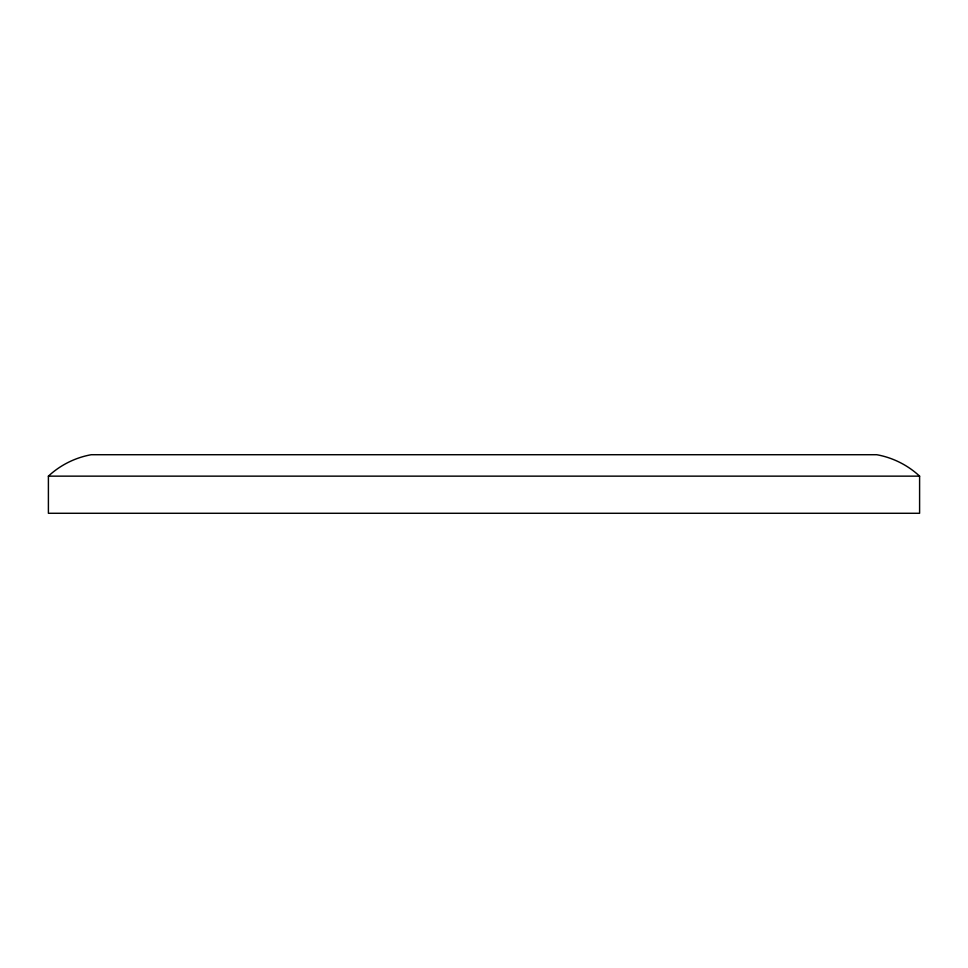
<?xml version="1.0" encoding="UTF-8"?>
<svg xmlns="http://www.w3.org/2000/svg" width="968" height="968" viewBox="0 0 968 968"><rect width="100%" height="100%" fill="white"/><g stroke="black" fill="none" stroke-linecap="round" stroke-linejoin="round"><path stroke-width="1.45" d="M48.4 476.147C60.258 465.1 75.298 457.574 91.246 454.718L876.754 454.718C892.702 457.574 907.742 465.1 919.6 476.147L919.6 513.282L48.4 513.282L48.4 476.147L919.6 476.147"/></g></svg>
